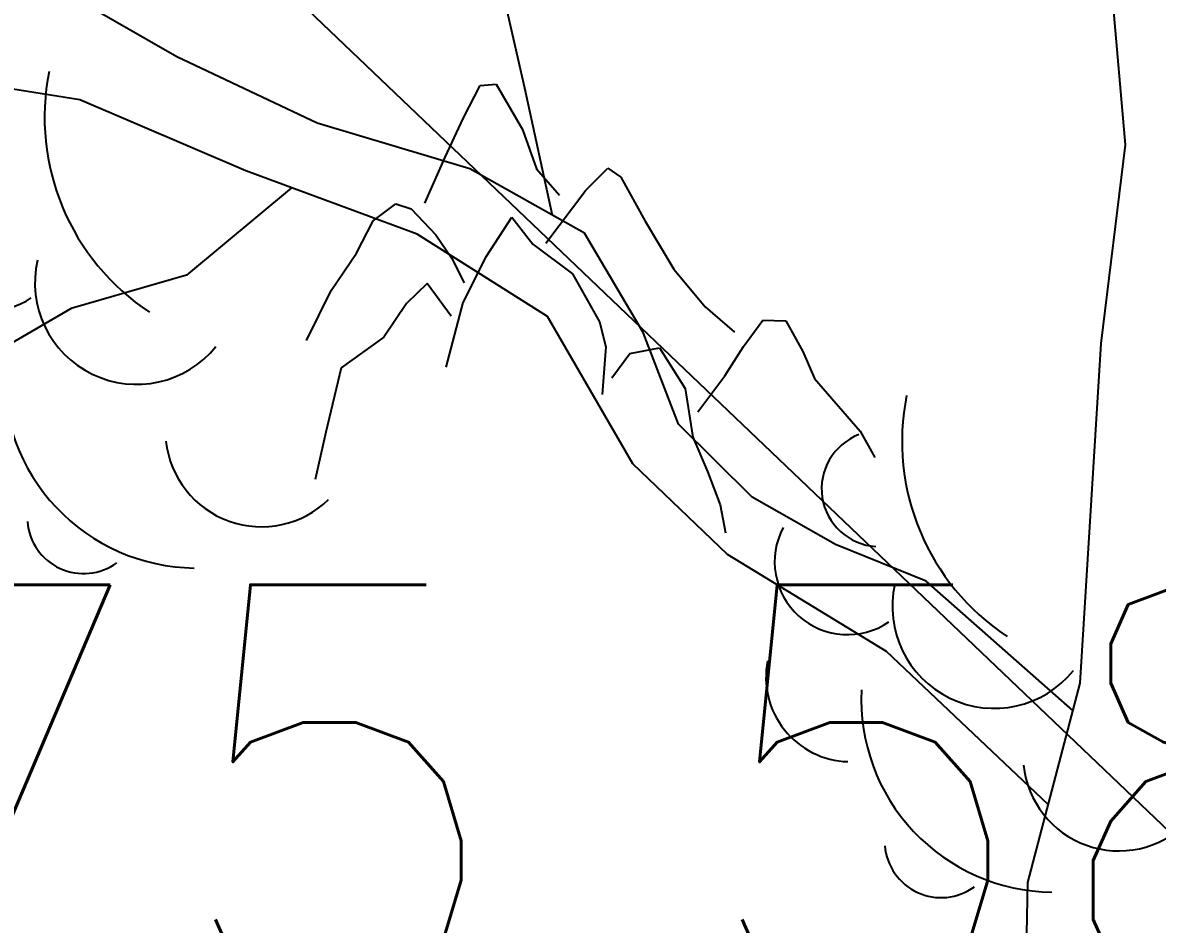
# Model space of a CAD drawing. Header units: millimetres. Extents: x 524954 to 526204, y 9523489 to 9524010.
# Drawn here: x 525426.838 to 525429.58, y 9523676.479 to 9523678.66 of the extents above; entities that cross this region are included whole.
import ezdxf
from ezdxf.enums import TextEntityAlignment as Align

# ---------------------------------------------------------------- set-up
doc = ezdxf.new("R2010")
doc.units = ezdxf.units.MM
doc.header["$PDMODE"] = 32
doc.header["$PDSIZE"] = 0.5
doc.linetypes.add('ACAD_ISO12W100', pattern=[21, 12, -3, 0, -3, 0, -3])
for name, color, linetype in [('Arbre', 34, 'ACAD_ISO12W100'), ('Bord_Route_Existante', 6, 'Continuous'), ("Route - Bretelle d'entrée - Textes - Tabulations", 5, 'Continuous'), ('Route - Bretelle de sortie - Construction', 7, 'Continuous'), ('TopoAlt', 3, 'Continuous'), ('TOPOJIS', 7, 'Continuous')]:
    doc.layers.add(name, color=color, linetype=linetype)
doc.layers.add('Bord_Route_Existante_POLY3D', color=6, linetype='Continuous', plot=False)
doc.styles.add('Affichages route', font='arial.ttf', dxfattribs={"height": 0.5})
doc.styles.add('Cotation', font='arial.ttf')
doc.styles.add('Simplex 1.0', font='Simplex.shx', dxfattribs={"width": 0.99, "height": 1})
doc.dimstyles.new('BRAZZAVILLE', dxfattribs={"dimtxt": 0.15, "dimasz": 0.2, "dimexe": 0.5, "dimexo": 0.5, "dimgap": 0.5, "dimtad": 0, "dimzin": 0, "dimdsep": 46, "dimtxsty": 'Cotation', "dimsah": 1, "dimcen": 0.1, "dimse1": 1, "dimse2": 1, "dimclrd": 1, "dimclre": 256, "dimclrt": 1, "dimaunit": 2, "dimazin": 0, "dimtfac": 1, "dimtdec": 4, "dimtofl": 0, "dimtmove": 0, "dimatfit": 1, "dimfxl": 1, "dimtolj": 1, "dimtzin": 0, "dimlwd": 0, "dimlwe": 0, "dimarcsym": 0})

# ---------------------------------------------------------------- blocks, each defined once
blk = doc.blocks.new('TCPOINT M')
at = {"layer": 'TopoAlt', "style": 'Simplex 1.0', "width": 0.99}
blk.add_attdef('ALT', (0.15, 0.15), '', height=1, dxfattribs=at)
blk = doc.blocks.new('v088')
at = {"linetype": 'Continuous'}
for p, q in [((-0.1073, 4.8293), (-0.1646, 5.4873)), ((-1.5592, 4.9668), (-1.6346, 5.3011)), ((-2.4003, 5.0425), (-2.6206, 5.1685)), ((-2.0611, 4.8817), (-2.4003, 5.0425)), ((-2.6344, 4.9381), (-2.9464, 4.9876)), ((-1.4917, 4.6586), (-1.5592, 4.9668)), ((-2.2328, 4.7662), (-2.6344, 4.9381)), ((-1.6919, 4.7713), (-2.0611, 4.8817)), ((-0.1657, 4.3492), (-0.1073, 4.8293)), ((-1.8192, 4.6131), (-2.2328, 4.7662)), ((-1.415, 4.6154), (-1.6919, 4.7713)), ((-2.1227, 4.7254), (-2.3768, 4.5144)), ((-1.5041, 4.4145), (-1.8192, 4.6131)), ((-1.2732, 4.3758), (-1.415, 4.6154)), ((-2.3768, 4.5144), (-2.655, 4.434)), ((-2.655, 4.434), (-2.9315, 4.2727)), ((-1.2976, 4.0581), (-1.5041, 4.4145)), ((-1.1877, 4.1537), (-1.2732, 4.3758)), ((-0.2169, 3.5272), (-0.1657, 4.3492)), ((-1.0099, 3.9771), (-1.1877, 4.1537)), ((-1.0692, 3.839), (-1.2976, 4.0581)), ((-0.8085, 3.8631), (-1.0099, 3.9771)), ((-0.6849, 3.6045), (-1.0692, 3.839)), ((-0.589, 3.7744), (-0.8085, 3.8631)), ((-0.2343, 3.4611), (-0.589, 3.7744)), ((-0.2941, 3.234), (-0.6849, 3.6045)), ((-0.3436, 3.0457), (-0.2169, 3.5272)), ((-0.3518, 2.5418), (-0.3436, 3.0457))]:
    blk.add_line(p, q, dxfattribs=at)
at = {"color": 3, "linetype": 'Continuous'}
for p, q in [((-1.7068, 4.8945), (-1.6668, 4.9726)), ((-1.6668, 4.9726), (-1.6283, 4.976)), ((-1.6283, 4.976), (-1.5645, 4.8667)), ((-1.7514, 4.7999), (-1.7068, 4.8945)), ((-1.5645, 4.8667), (-1.5307, 4.7714)), ((-1.8008, 4.6887), (-1.7514, 4.7999)), ((-1.5307, 4.7714), (-1.4755, 4.7074)), ((-1.4112, 4.7196), (-1.3587, 4.7727)), ((-1.3587, 4.7727), (-1.3272, 4.7513)), ((-1.3272, 4.7513), (-1.2679, 4.6451)), ((-1.5083, 4.5916), (-1.4112, 4.7196)), ((-1.9257, 4.6454), (-1.871, 4.6871)), ((-1.871, 4.6871), (-1.8334, 4.6747)), ((-1.8334, 4.6747), (-1.7744, 4.6115)), ((-1.9657, 4.5674), (-1.9257, 4.6454)), ((-1.6512, 4.5605), (-1.5907, 4.6542)), ((-1.5907, 4.6542), (-1.5392, 4.5896)), ((-1.2679, 4.6451), (-1.1988, 4.529)), ((-1.7744, 4.6115), (-1.7365, 4.5561)), ((-1.5392, 4.5896), (-1.4434, 4.5178)), ((-2.0269, 4.4774), (-1.9657, 4.5674)), ((-1.7365, 4.5561), (-1.7054, 4.4954)), ((-1.7081, 4.4479), (-1.6512, 4.5605)), ((-1.1988, 4.529), (-1.1228, 4.4377)), ((-1.4434, 4.5178), (-1.3781, 4.401)), ((-2.0862, 4.3565), (-2.0269, 4.4774)), ((-1.7952, 4.494), (-1.8447, 4.4455)), ((-1.7371, 4.415), (-1.7952, 4.494)), ((-1.8447, 4.4455), (-1.8998, 4.3645)), ((-1.7488, 4.2914), (-1.7081, 4.4479)), ((-1.1228, 4.4377), (-1.0524, 4.3767)), ((-1.3781, 4.401), (-1.3629, 4.3412)), ((-1.0302, 4.3418), (-0.9835, 4.4054)), ((-0.9835, 4.4054), (-0.9285, 4.4041)), ((-0.9285, 4.4041), (-0.8869, 4.3298)), ((-1.8998, 4.3645), (-2.0031, 4.2901)), ((-1.3629, 4.3412), (-1.3723, 4.2259)), ((-1.3049, 4.3248), (-1.2331, 4.3384)), ((-1.2331, 4.3384), (-1.1715, 4.2405)), ((-1.0754, 4.2705), (-1.0302, 4.3418)), ((-1.3485, 4.2656), (-1.3049, 4.3248)), ((-0.8869, 4.3298), (-0.8589, 4.2646)), ((-2.0031, 4.2901), (-2.0401, 4.1343)), ((-1.1411, 4.1837), (-1.0754, 4.2705)), ((-0.8589, 4.2646), (-0.7485, 4.1368)), ((-1.1715, 4.2405), (-1.153, 4.1227)), ((-2.0401, 4.1343), (-2.0653, 4.0199)), ((-1.153, 4.1227), (-1.1176, 4.0393)), ((-0.7485, 4.1368), (-0.7129, 4.0731)), ((-1.1176, 4.0393), (-1.0867, 3.9591)), ((-1.0867, 3.9591), (-1.0738, 3.891))]:
    blk.add_line(p, q, dxfattribs=at)
for centre, major_axis, start_param, end_param in [((-2.1547, 4.8961), (-0.3995, 0.3995), 0.587708, 1.773422), ((-2.8514, 4.6047), (-0.1246, 0.1246), 0.293965, 2.957824), ((-2.4968, 4.4965), (0.1741, 0.1741), 2.133893, 4.816631), ((-2.352, 4.2724), (0.3298, 0.3298), 2.307735, 3.914618), ((-0.0823, 4.1124), (0.3995, 0.3995), 2.158504, 3.344219), ((-0.7016, 3.9977), (0.099, 0.099), 1.149268, 3.862844), ((-2.1954, 4.1377), (0.1641, 0.1641), 2.463212, 4.701636), ((-2.6253, 3.929), (0.0964, 0.0964), 2.435534, 4.557933), ((-0.779, 3.821), (0.1246, 0.1246), 1.864761, 4.52862), ((-0.4244, 3.7128), (0.1741, 0.1741), 2.133893, 4.816631), ((-0.7718, 3.542), (-0.1445, 0.1445), 0.590553, 2.325666), ((-0.2796, 3.4886), (0.3298, 0.3298), 2.307735, 3.914618), ((-0.1231, 3.3539), (0.1641, 0.1641), 2.463212, 4.701636), ((-0.5529, 3.1452), (0.0964, 0.0964), 2.435534, 4.557933)]:
    blk.add_ellipse(centre, major_axis=major_axis, ratio=1, start_param=start_param, end_param=end_param, dxfattribs=at)
blk = doc.blocks.new('*D61')
at = {"layer": 'Defpoints', "color": 0, "transparency": 16777216}
for p in [(525446.5789, 9523699.6918), (525365.7433, 9523685.9106), (525427.473, 9523657.7743)]:
    blk.add_point(p, dxfattribs=at)
at = {"layer": 'Route - Bretelle de sortie - Construction', "color": 1, "lineweight": 0, "transparency": 16777216}
for p, q in [((525365.9507, 9523686.3656), (525385.0566, 9523728.283)), ((525387.579, 9523726.5838), (525399.8001, 9523721.0135)), ((525443.8491, 9523700.936), (525431.628, 9523706.5064)), ((525427.6803, 9523658.2293), (525446.7862, 9523700.1467))]:
    blk.add_line(p, q, dxfattribs=at)
at = {"layer": 'Route - Bretelle de sortie - Construction', "color": 1, "transparency": 16777216}
for points in [[(525387.7864, 9523727.0388), (525387.3716, 9523726.1289), (525384.8492, 9523727.8281)], [(525444.0564, 9523701.391), (525443.6417, 9523700.4811), (525446.5789, 9523699.6918)]]:
    blk.add_solid(points, dxfattribs=at)
at = {"layer": 'Route - Bretelle de sortie - Construction', "color": 1, "transparency": 16777216, "insert": (525415.714, 9523713.7599), "char_height": 3, "attachment_point": 5, "rotation": 335.4966, "style": 'Cotation'}
blk.add_mtext("\\A1;Zone d'acélération\\P70.00 m", dxfattribs=at)

msp = doc.modelspace()

# ---------------------------------------------------------------- linework, layer by layer
at = {"layer": 'Bord_Route_Existante', "flags": 128}
msp.add_lwpolyline([(525423.5073, 9523682.5288), (525432.5283, 9523673.9175), (525433.655, 9523672.2195), (525434.7456, 9523669.3196), (525434.9972, 9523667.2778), (525434.3592, 9523665.2788), (525432.3211, 9523662.9353), (525429.6262, 9523661.4225), (525427.5532, 9523661.2255), (525420.5259, 9523662.472), (525402.5669, 9523668.4131), (525391.7354, 9523673.9403), (525376.7519, 9523682.4619), (525370.6701, 9523685.9166)], dxfattribs=at)
at = {"layer": 'Bord_Route_Existante_POLY3D'}
msp.add_polyline3d([(525343.7259, 9523728.156, 275.49), (525351.8002, 9523723.6129, 275.47), (525360.9753, 9523718.4504, 275.42), (525364.6697, 9523716.3717, 275.47), (525370.1706, 9523713.2803, 275.31), (525376.1909, 9523709.8707, 275.3), (525380.7128, 9523707.3297, 275.28), (525389.5049, 9523702.482, 275.2), (525412.4218, 9523689.4653, 275.19), (525421.8666, 9523683.7872, 275.25), (525423.5073, 9523682.5288, 275.21), (525432.5283, 9523673.9175, 275.38), (525433.655, 9523672.2195, 275.41), (525434.7456, 9523669.3196, 275.44), (525434.9972, 9523667.2778, 275.44), (525434.3592, 9523665.2788, 275.47), (525432.3211, 9523662.9353, 275.48), (525429.6262, 9523661.4225, 275.47), (525427.5532, 9523661.2255, 275.49), (525420.5259, 9523662.472, 275.56), (525402.5669, 9523668.4131, 275.64), (525391.7354, 9523673.9403, 275.68), (525376.7519, 9523682.4619, 275.81), (525370.6701, 9523685.9166, 275.85)], dxfattribs=at)

# ---------------------------------------------------------------- block references
at = {"layer": 'Arbre'}
msp.add_blockref('v088', (525429.6104, 9523673.535), dxfattribs=at)
at = {"layer": 'TOPOJIS'}
ref = msp.add_blockref('TCPOINT M', (525425.4291, 9523676.2506, 275.58), dxfattribs=at)
ref.add_attrib('ALT', '275.58', (525425.4791, 9523676.3006, 275.58), dxfattribs={"layer": 'TopoAlt', "height": 1, "style": 'Simplex 1.0', "width": 0.99})

# ---------------------------------------------------------------- texts
at = {"layer": "Route - Bretelle d'entrée - Textes - Tabulations", "style": 'Affichages route'}
msp.add_text('230.0', height=3, rotation=75.9599, dxfattribs=at).set_placement((525430.1583, 9523668.699), align=Align.MIDDLE_LEFT)

# ---------------------------------------------------------------- dimensions: what is measured, and where the dimension line sits
at = {"layer": 'Route - Bretelle de sortie - Construction'}
dim = msp.add_aligned_dim(p1=(525365.7433, 9523685.9106), p2=(525427.473, 9523657.7743), distance=46.0663, text="Zone d'acélération\\P70.00 m", dimstyle='BRAZZAVILLE', override={"dimtxt": 3, "dimasz": 3, "dimse1": 0, "dimse2": 0, "dimclre": 1}, dxfattribs=at)
dim.commit()
dim.dimension.update_dxf_attribs({"geometry": '*D61', "text_midpoint": (525415.714, 9523713.7599)})

doc.saveas('drawing.dxf')
